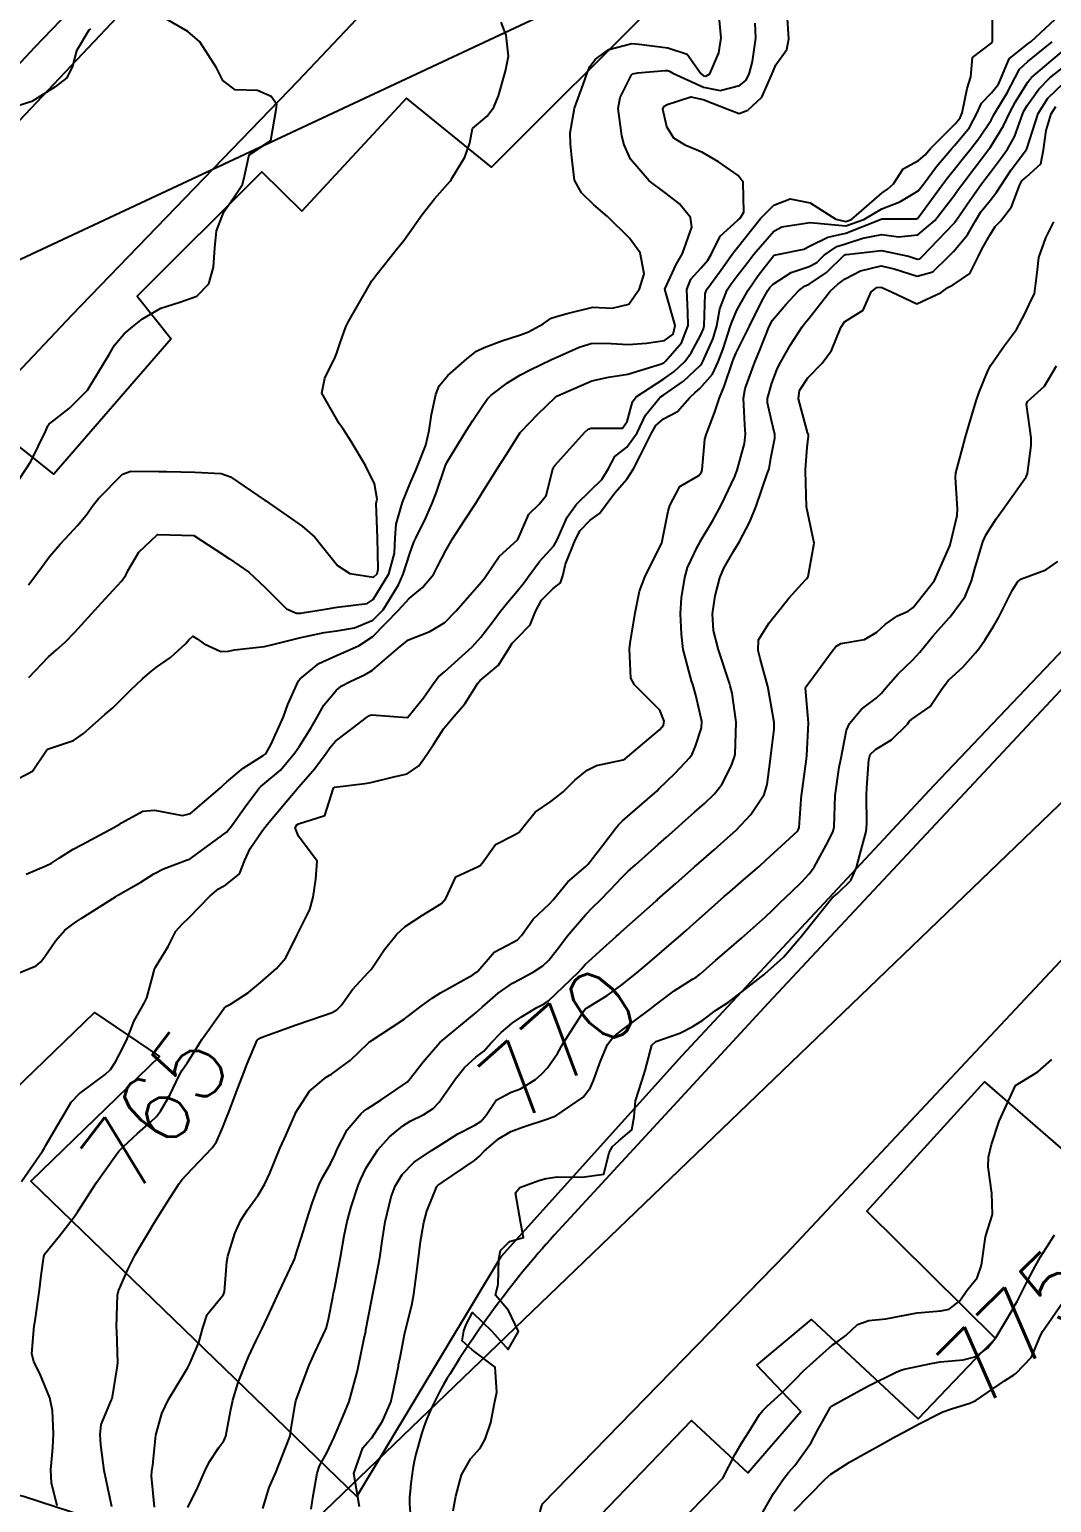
# Model space of a CAD drawing. Header units: metres. Extents: x 307586 to 320046, y 7427249 to 7434250.
# Drawn here: x 318405.3 to 318462.1, y 7429947.3 to 7430029.1 of the extents above; entities that cross this region are included whole.
import ezdxf
from ezdxf.enums import TextEntityAlignment as Align

# ---------------------------------------------------------------- set-up
doc = ezdxf.new("R2010")
doc.units = ezdxf.units.M
doc.header["$MEASUREMENT"] = 0
doc.linetypes.add('CONTINUO', pattern=[0])
for name, color, linetype in [('Cotas', 45, 'Continuous'), ('Curvas de Nivel 1m', 11, 'Continuous'), ('Curvas de Nivel 5m', 15, 'Continuous'), ('Edificações', 30, 'Continuous'), ('TEXTO', 45, 'Continuous'), ('Vias Primárias', 230, 'Continuous')]:
    doc.layers.add(name, color=color, linetype=linetype)
doc.styles.add('Style-STANDARD', font='STANDARD.shx')

msp = doc.modelspace()

# ---------------------------------------------------------------- linework, layer by layer
at = {"layer": 'Curvas de Nivel 1m', "flags": 128}
for points, elevation in [([(318404.166, 7429976.496), (318405.701, 7429977.127), (318405.958, 7429977.342), (318406.181, 7429977.634), (318406.788, 7429978.52), (318407.3, 7429979.109), (318407.813, 7429979.498), (318408.209, 7429979.752), (318410.101, 7429980.951), (318410.223, 7429981.034), (318410.248, 7429981.045), (318410.283, 7429981.069), (318411.518, 7429981.773), (318412.241, 7429982.224), (318412.776, 7429982.514), (318414.149, 7429983.031), (318414.23, 7429983.053), (318414.253, 7429983.065), (318414.34, 7429983.115), (318416.268, 7429984.54), (318416.485, 7429984.784), (318416.632, 7429984.996), (318417.311, 7429985.961), (318418.079, 7429986.982), (318418.185, 7429987.091), (318418.296, 7429987.173), (318419.275, 7429987.999), (318420.078, 7429988.954), (318420.327, 7429989.325), (318420.96, 7429990.32), (318421.315, 7429990.94), (318421.691, 7429991.598), (318422.365, 7429992.424), (318422.646, 7429992.65), (318423.145, 7429992.922), (318423.985, 7429993.306), (318424.379, 7429993.547), (318425.945, 7429994.887), (318426.396, 7429995.228), (318427.565, 7429995.705), (318428.406, 7429996.201), (318429.037, 7429996.851), (318430.437, 7429998.455), (318430.607, 7429998.661), (318430.722, 7429998.827), (318431.417, 7429999.857), (318432.463, 7430000.81), (318433.076, 7430002.212), (318433.656, 7430002.798), (318434.042, 7430003.25), (318434.432, 7430004.791), (318434.459, 7430004.845), (318434.514, 7430004.913), (318436.191, 7430006.765), (318436.365, 7430006.933), (318436.536, 7430006.999), (318438.283, 7430006.996), (318438.542, 7430007.373), (318438.834, 7430008.461), (318439.032, 7430008.733), (318440.573, 7430009.731), (318441.141, 7430010.14), (318441.729, 7430010.699), (318442.097, 7430011.188), (318442.605, 7430012.135), (318442.777, 7430012.521), (318442.815, 7430012.688), (318442.862, 7430014.456), (318442.938, 7430014.687), (318443.663, 7430015.665), (318444.388, 7430016.673), (318444.501, 7430016.835), (318444.667, 7430017.04), (318445.944, 7430018.651), (318446.69, 7430019.385), (318447.594, 7430019.731), (318448.692, 7430019.522), (318450.131, 7430018.606), (318450.682, 7430018.483), (318451.006, 7430018.595), (318452.698, 7430020.069), (318453, 7430020.267), (318453.336, 7430020.564), (318453.873, 7430021.401), (318454.723, 7430021.874), (318455.086, 7430022.186), (318455.393, 7430022.54), (318456.747, 7430023.903), (318457.033, 7430024.234), (318457.141, 7430024.516), (318457.416, 7430025.871), (318457.625, 7430026.512), (318457.723, 7430027.581), (318458.802, 7430028.399), (318458.83, 7430028.473), (318458.831, 7430028.5), (318458.823, 7430030.5)], 763), ([(318404.499, 7430003.752), (318405.402, 7430005.137), (318406.221, 7430006.816), (318406.355, 7430007.123), (318406.429, 7430007.227), (318406.536, 7430007.313), (318407.55, 7430008.108), (318408.563, 7430009.1), (318409.75, 7430011.082), (318410.062, 7430011.607), (318410.6, 7430012.229), (318411.052, 7430012.628), (318411.604, 7430013.065), (318412.619, 7430013.669), (318413.675, 7430013.987), (318414.626, 7430014.328), (318415.29, 7430015.02), (318415.56, 7430015.934), (318415.636, 7430017.015), (318415.723, 7430017.958), (318416.122, 7430019.008), (318416.691, 7430019.817), (318417.157, 7430020.536), (318417.282, 7430020.994), (318417.538, 7430022.175), (318418.733, 7430022.98), (318419.035, 7430024.692), (318419.069, 7430024.977), (318418.757, 7430025.421), (318417.992, 7430025.756), (318416.761, 7430025.791), (318416.064, 7430026.309), (318415.716, 7430027.016), (318414.794, 7430028.459), (318414.135, 7430029.037), (318412.81, 7430029.8)], 758), ([(318404.893, 7429965.137), (318406.05, 7429966.822), (318406.166, 7429967.004), (318406.23, 7429967.118), (318406.898, 7429968.284), (318407.386, 7429969.107), (318407.642, 7429969.55), (318408.092, 7429970.012), (318409.538, 7429971.078), (318409.831, 7429971.351), (318410.114, 7429971.788), (318410.557, 7429972.635), (318410.758, 7429973.064), (318411.148, 7429974.055), (318411.708, 7429975.054), (318411.859, 7429975.35), (318412.168, 7429976.508), (318412.282, 7429976.939), (318412.336, 7429977.048), (318413.037, 7429978.194), (318413.455, 7429979.037), (318413.806, 7429979.435), (318414.211, 7429979.811), (318415.375, 7429981.013), (318415.84, 7429981.394), (318416.232, 7429981.618), (318417.005, 7429982.229), (318417.297, 7429982.99), (318417.599, 7429983.647), (318418.269, 7429984.634), (318418.528, 7429984.976), (318419.676, 7429986.348), (318420.194, 7429986.951), (318420.243, 7429987.001), (318420.295, 7429987.058), (318421.175, 7429988.076), (318421.812, 7429988.935), (318422.018, 7429989.241), (318422.33, 7429989.602), (318423.089, 7429990.168), (318424.051, 7429990.913), (318424.219, 7429991.037), (318424.345, 7429991.075), (318426.313, 7429990.911), (318426.344, 7429990.928), (318427.224, 7429992.007), (318427.819, 7429992.866), (318428.06, 7429993.179), (318428.379, 7429993.449), (318429.931, 7429994.837), (318430.398, 7429995.373), (318431.034, 7429996.196), (318431.506, 7429996.819), (318431.91, 7429997.325), (318432.43, 7429997.934), (318432.821, 7429998.423), (318433.083, 7429998.804), (318433.669, 7429999.58), (318434.46, 7430000.456), (318434.652, 7430000.787), (318435.208, 7430002.053), (318435.717, 7430002.772), (318436.501, 7430003.529), (318437.127, 7430004.133), (318437.491, 7430004.75), (318437.851, 7430005.416), (318438.525, 7430005.934), (318439.099, 7430006.732), (318439.555, 7430007.718), (318440.363, 7430008.713), (318440.564, 7430008.852), (318441.67, 7430009.601), (318442.581, 7430010.471), (318442.677, 7430010.594), (318442.729, 7430010.689), (318443.311, 7430011.974), (318443.507, 7430012.681), (318443.675, 7430013.627), (318444.083, 7430014.676), (318444.305, 7430015.007), (318444.645, 7430015.449), (318445.176, 7430016.141), (318445.573, 7430016.656), (318446.676, 7430017.933), (318447.129, 7430018.185), (318448.681, 7430018.418), (318448.902, 7430018.396), (318450.679, 7430018.241), (318451.69, 7430018.585), (318452.689, 7430019.189), (318453.685, 7430019.568), (318454.699, 7430020.184), (318455.004, 7430020.545), (318455.725, 7430021.527), (318456.556, 7430022.523), (318456.735, 7430022.719), (318457.552, 7430023.705), (318457.973, 7430024.508), (318458.213, 7430025.054), (318458.77, 7430025.626), (318459.168, 7430026.105), (318459.328, 7430026.495), (318459.765, 7430027.518), (318460.802, 7430028.351), (318460.98, 7430028.477), (318462.821, 7430030.209)], 764), ([(318405.154, 7429982.222), (318406.246, 7429982.682), (318406.545, 7429982.821), (318407.004, 7429983.112), (318407.763, 7429983.6), (318408.261, 7429983.866), (318409.982, 7429984.786), (318410.272, 7429984.955), (318410.344, 7429984.997), (318410.439, 7429985.068), (318411.625, 7429985.711), (318412.28, 7429985.766), (318413.831, 7429985.481), (318414.279, 7429985.59), (318415.937, 7429987.005), (318416.114, 7429987.184), (318416.298, 7429987.352), (318417.197, 7429988.103), (318418.32, 7429988.8), (318418.425, 7429988.874), (318418.506, 7429988.977), (318418.748, 7429989.395), (318419.446, 7429990.963), (318419.678, 7429991.636), (318420.283, 7429992.951), (318420.374, 7429993.063), (318421.407, 7429993.915), (318422.387, 7429994.363), (318422.785, 7429994.53), (318423.644, 7429994.917), (318424.398, 7429995.41), (318425.833, 7429996.889), (318426.423, 7429997.534), (318427.17, 7429998.134), (318427.781, 7429998.867), (318428.004, 7429999.308), (318428.456, 7430000.202), (318428.836, 7430000.854), (318429.476, 7430001.847), (318430.122, 7430002.836), (318430.499, 7430003.432), (318431.036, 7430004.296), (318431.373, 7430004.821), (318431.819, 7430005.518), (318432.531, 7430006.656), (318432.592, 7430006.749), (318432.645, 7430006.809), (318433.579, 7430007.768), (318434.562, 7430008.714), (318434.6, 7430008.752), (318434.668, 7430008.788), (318436.572, 7430009.622), (318437.495, 7430009.829), (318438.575, 7430009.986), (318440.436, 7430010.566), (318440.582, 7430010.646), (318440.619, 7430010.673), (318440.66, 7430010.709), (318441.556, 7430011.743), (318441.917, 7430012.697), (318441.903, 7430013.414), (318441.854, 7430014.698), (318442.073, 7430015.264), (318442.651, 7430015.899), (318443.023, 7430016.321), (318443.218, 7430016.684), (318443.698, 7430017.655), (318444.682, 7430018.545), (318444.809, 7430018.668), (318445.008, 7430018.987), (318444.986, 7430020.666), (318444.708, 7430021.038), (318443.609, 7430021.792), (318442.727, 7430022.303), (318441.793, 7430022.704), (318441.122, 7430023.099), (318440.743, 7430023.738), (318440.522, 7430024.722), (318440.594, 7430024.882), (318440.757, 7430024.985), (318442.067, 7430025.397), (318442.762, 7430025.263), (318444.228, 7430024.675), (318444.751, 7430024.474), (318445.243, 7430024.663), (318446.021, 7430025.394), (318446.563, 7430026.643), (318446.788, 7430027.189), (318447.405, 7430028.026), (318447.523, 7430028.633), (318447.421, 7430030.03)], 762), ([(318408.728, 7430029.177), (318408.635, 7430029.102), (318407.935, 7430027.959), (318407.712, 7430027.111), (318407.414, 7430026.466), (318406.761, 7430025.954), (318405.455, 7430025.139), (318404.751, 7430024.927), (318402.753, 7430025.17), (318401.709, 7430026.132), (318400.772, 7430027.066), (318400.679, 7430027.201), (318400.657, 7430027.319), (318400.778, 7430027.519), (318401.429, 7430028.555), (318401.671, 7430029.187)], 758), ([(318404.295, 7429987.313), (318405.501, 7429987.936), (318406.294, 7429989.12), (318406.323, 7429989.15), (318407.785, 7429989.649), (318408.332, 7429990.034), (318409.508, 7429991.083), (318409.967, 7429991.457), (318410.354, 7429991.837), (318410.966, 7429992.462), (318411.609, 7429993.058), (318412.01, 7429993.42), (318412.38, 7429993.715), (318413.174, 7429994.253), (318414.025, 7429995.034), (318414.186, 7429995.241), (318414.397, 7429995.433), (318414.653, 7429995.283), (318415.034, 7429995.02), (318415.966, 7429994.583), (318416.389, 7429994.603), (318416.714, 7429994.673), (318418.392, 7429994.864), (318418.841, 7429994.973), (318420.397, 7429995.372), (318421.7, 7429995.637), (318422.401, 7429995.742), (318423.384, 7429995.901), (318424.407, 7429996.325), (318424.988, 7429996.901), (318425.83, 7429998.285), (318426.089, 7429998.885), (318426.454, 7430000.035), (318426.683, 7430000.656), (318426.799, 7430000.877), (318427.346, 7430002.006), (318427.716, 7430002.868), (318427.934, 7430003.431), (318428.425, 7430004.861), (318428.446, 7430004.928), (318428.515, 7430005.093), (318429.591, 7430006.844), (318429.962, 7430007.418), (318430.555, 7430008.309), (318430.772, 7430008.615), (318430.977, 7430008.826), (318431.879, 7430009.508), (318432.574, 7430009.935), (318433.145, 7430010.237), (318434.302, 7430010.793), (318434.496, 7430010.879), (318434.585, 7430010.92), (318435.863, 7430011.502), (318436.597, 7430011.72), (318437.651, 7430011.695), (318438.596, 7430011.642), (318439.605, 7430011.718), (318440.6, 7430011.871), (318441.086, 7430012.225), (318441.195, 7430012.704), (318440.633, 7430014.71), (318441.265, 7430016.093), (318441.613, 7430016.706), (318442.129, 7430018.153), (318442.05, 7430018.7), (318441.437, 7430019.455), (318440.696, 7430020.035), (318439.755, 7430020.729), (318438.721, 7430021.934), (318438.362, 7430022.744), (318438.241, 7430023.242), (318438.027, 7430024.747), (318438.147, 7430025.358), (318438.772, 7430026.629), (318438.828, 7430026.684), (318439.12, 7430026.737), (318440.642, 7430026.864), (318440.784, 7430026.861), (318440.891, 7430026.825), (318441.08, 7430026.716), (318442.772, 7430025.946), (318443.696, 7430025.754), (318444.773, 7430026.026), (318445.134, 7430026.308), (318445.312, 7430026.662), (318445.497, 7430027.367), (318445.687, 7430028.657), (318445.649, 7430029.496)], 761), ([(318405.276, 7429998.291), (318405.897, 7429999.128), (318406.45, 7429999.869), (318407.029, 7430000.542), (318407.557, 7430001.109), (318407.993, 7430001.581), (318408.479, 7430002.158), (318408.874, 7430002.707), (318409.163, 7430003.09), (318410.507, 7430004.436), (318410.96, 7430004.614), (318412.508, 7430004.594), (318412.97, 7430004.583), (318414.508, 7430004.558), (318415.978, 7430004.479), (318416.506, 7430004.299), (318418.428, 7430002.981), (318418.492, 7430002.936), (318418.639, 7430002.829), (318420.472, 7430001.55), (318421.192, 7430000.943), (318422.447, 7429999.372), (318423.124, 7429998.923), (318424.44, 7429998.709), (318424.64, 7429998.907), (318424.704, 7429999.165), (318424.668, 7430000.907), (318424.596, 7430002.804), (318424.608, 7430002.908), (318424.643, 7430003.057), (318424.503, 7430003.897), (318424.003, 7430004.915), (318423.199, 7430006.251), (318422.781, 7430006.928), (318422.538, 7430007.249), (318421.566, 7430008.94), (318421.73, 7430009.779), (318422.317, 7430010.933), (318422.389, 7430011.129), (318422.595, 7430011.738), (318422.904, 7430012.631), (318423.045, 7430012.926), (318423.623, 7430013.92), (318424.195, 7430014.914), (318424.359, 7430015.189), (318424.64, 7430015.574), (318425.707, 7430016.894), (318426.124, 7430017.425), (318426.673, 7430018.187), (318426.955, 7430018.601), (318427.145, 7430018.875), (318427.823, 7430019.737), (318428.702, 7430020.726), (318428.761, 7430020.801), (318428.798, 7430020.859), (318429.521, 7430022.052), (318429.787, 7430022.849), (318429.938, 7430023.651), (318430.748, 7430024.323), (318431.131, 7430024.834), (318431.384, 7430025.456), (318431.769, 7430026.825), (318431.937, 7430027.672), (318431.804, 7430028.825), (318431.537, 7430029.556)], 759), ([(318409.913, 7429947.069), (318409.82, 7429947.509), (318409.483, 7429949.075), (318409.291, 7429950.513), (318409.257, 7429951.079), (318409.315, 7429951.634), (318409.892, 7429953.001), (318409.915, 7429953.048), (318409.918, 7429953.07), (318410.196, 7429954.782), (318410.24, 7429955.067), (318410.177, 7429956.821), (318410.169, 7429957.068), (318410.213, 7429958.813), (318410.272, 7429959.067), (318410.797, 7429960.239), (318411.21, 7429961.058), (318411.49, 7429961.555), (318412.003, 7429962.403), (318412.247, 7429962.81), (318412.393, 7429963.046), (318413.017, 7429964.046), (318413.641, 7429965.034), (318413.815, 7429965.252), (318414.037, 7429965.485), (318415.481, 7429967.009), (318415.717, 7429967.346), (318416.07, 7429968.148), (318416.311, 7429968.766), (318416.399, 7429968.997), (318416.864, 7429970.223), (318417.16, 7429970.989), (318417.428, 7429971.672), (318417.981, 7429972.982), (318418.053, 7429973.062), (318418.134, 7429973.106), (318418.353, 7429973.194), (318420.142, 7429973.838), (318420.97, 7429974.117), (318422.149, 7429974.525), (318422.408, 7429974.669), (318422.652, 7429974.925), (318423.278, 7429975.802), (318424.171, 7429976.763), (318424.304, 7429976.908), (318425.057, 7429978.03), (318425.73, 7429978.887), (318426.207, 7429979.306), (318427.158, 7429979.926), (318428.22, 7429980.592), (318428.453, 7429980.857), (318429.025, 7429982.064), (318430.25, 7429982.631), (318430.377, 7429982.702), (318430.477, 7429982.828), (318431.221, 7429983.863), (318432.269, 7429984.394), (318432.53, 7429984.548), (318432.744, 7429984.805), (318433.419, 7429985.661), (318434.287, 7429986.244), (318434.977, 7429986.78), (318435.631, 7429987.443), (318436.311, 7429987.998), (318436.826, 7429988.244), (318438.32, 7429988.568), (318438.431, 7429988.629), (318438.553, 7429988.737), (318440.338, 7429990.24), (318440.558, 7429990.491), (318440.596, 7429990.707), (318440.352, 7429991.333), (318438.94, 7429992.731), (318438.742, 7429993.1), (318438.671, 7429994.736), (318438.701, 7429995.04), (318438.977, 7429996.732), (318439.219, 7429997.94), (318439.51, 7429998.724), (318440.462, 7430000.632), (318440.478, 7430000.694), (318440.479, 7430000.71), (318440.818, 7430002.377), (318440.906, 7430002.706), (318441.455, 7430003.749), (318442.51, 7430004.361), (318442.66, 7430004.54), (318442.701, 7430004.688), (318442.844, 7430006.382), (318442.934, 7430006.686), (318443.388, 7430007.848), (318443.659, 7430008.679), (318443.932, 7430009.314), (318444.388, 7430010.672), (318444.435, 7430010.822), (318444.591, 7430011.187), (318445.09, 7430012.179), (318445.325, 7430012.659), (318446.02, 7430014.043), (318446.352, 7430014.644), (318446.466, 7430014.812), (318446.638, 7430015.003), (318447.639, 7430015.639), (318448.653, 7430015.982), (318449.067, 7430016.204), (318449.476, 7430016.612), (318450.176, 7430017.097), (318450.669, 7430017.239), (318451.63, 7430017.543), (318452.675, 7430017.751), (318453.61, 7430017.624), (318454.675, 7430017.745), (318455.624, 7430018.536), (318456.697, 7430019.92), (318456.944, 7430020.275), (318457.122, 7430020.516), (318457.81, 7430021.416), (318458.634, 7430022.501), (318458.676, 7430022.558), (318458.734, 7430022.64), (318459.445, 7430023.794), (318459.775, 7430024.49), (318460.115, 7430025.135), (318460.779, 7430026.202), (318460.896, 7430026.363), (318461.005, 7430026.477), (318462.798, 7430027.999)], 766), ([(318412.269, 7429947.043), (318412.108, 7429948.777), (318412.122, 7429949.046), (318412.181, 7429949.379), (318412.353, 7429951.043), (318412.679, 7429952.239), (318413.055, 7429953.033), (318413.907, 7429954.423), (318414.13, 7429954.799), (318414.238, 7429955.017), (318414.747, 7429956.189), (318414.967, 7429957.01), (318415.196, 7429957.755), (318415.958, 7429958.673), (318416.109, 7429958.85), (318416.158, 7429958.998), (318416.296, 7429960.68), (318416.353, 7429960.996), (318416.746, 7429962.249), (318417.072, 7429962.989), (318417.443, 7429963.562), (318418.027, 7429964.381), (318418.378, 7429964.975), (318418.677, 7429965.608), (318419.245, 7429966.962), (318419.49, 7429967.53), (318420.082, 7429968.871), (318420.109, 7429968.924), (318420.117, 7429968.95), (318420.879, 7429970.158), (318421.809, 7429970.933), (318421.998, 7429971.037), (318422.105, 7429971.1), (318423.156, 7429971.881), (318424.131, 7429972.809), (318424.184, 7429972.858), (318424.265, 7429972.908), (318426.146, 7429974.151), (318426.556, 7429974.469), (318427.091, 7429974.871), (318427.705, 7429975.317), (318428.161, 7429975.626), (318429.959, 7429976.622), (318430.172, 7429976.77), (318430.208, 7429976.794), (318430.239, 7429976.829), (318431.137, 7429977.873), (318432.197, 7429978.428), (318432.444, 7429978.563), (318432.66, 7429978.805), (318433.305, 7429979.706), (318434.221, 7429980.559), (318434.43, 7429980.787), (318435.23, 7429981.783), (318436.251, 7429982.664), (318436.305, 7429982.706), (318436.346, 7429982.759), (318437.186, 7429983.828), (318437.888, 7429984.744), (318438.056, 7429984.961), (318438.277, 7429985.177), (318440.044, 7429986.714), (318440.174, 7429986.832), (318440.296, 7429986.947), (318441.192, 7429987.819), (318442.016, 7429988.693), (318442.139, 7429988.877), (318442.329, 7429989.331), (318442.673, 7429990.353), (318442.689, 7429990.687), (318442.364, 7429992.094), (318442.192, 7429992.692), (318442.106, 7429992.963), (318441.638, 7429994.698), (318441.544, 7429995.556), (318441.501, 7429996.699), (318441.549, 7429997.576), (318441.73, 7429998.697), (318441.885, 7429999.259), (318442.461, 7430000.461), (318442.545, 7430000.606), (318442.591, 7430000.689), (318443.298, 7430001.864), (318443.737, 7430002.678), (318443.987, 7430003.186), (318444.509, 7430004.301), (318444.648, 7430004.668), (318445.051, 7430006.146), (318445.107, 7430006.662), (318445.066, 7430007.18), (318445.005, 7430008.663), (318445.099, 7430009.193), (318445.631, 7430010.654), (318445.909, 7430011.335), (318446.417, 7430012.643), (318446.617, 7430013.003), (318447.373, 7430013.885), (318448.047, 7430014.626), (318448.385, 7430014.875), (318448.639, 7430015), (318449.612, 7430015.642), (318450.592, 7430016.601), (318450.634, 7430016.629), (318450.663, 7430016.637), (318450.715, 7430016.651), (318452.666, 7430016.86), (318454.168, 7430016.555), (318454.66, 7430016.386), (318454.798, 7430016.411), (318454.944, 7430016.546), (318456.681, 7430018.361), (318456.753, 7430018.449), (318456.802, 7430018.519), (318457.565, 7430019.64), (318458.175, 7430020.505), (318458.4, 7430020.81), (318458.714, 7430021.22), (318459.268, 7430021.952), (318459.672, 7430022.491), (318460.05, 7430023.176), (318460.508, 7430024.482), (318460.588, 7430024.649), (318460.76, 7430024.927), (318461.412, 7430025.832), (318462.016, 7430026.462), (318462.789, 7430027.063)], 767), ([(318414.132, 7429947.017), (318414.68, 7429948.162), (318415.063, 7429949.008), (318415.315, 7429949.539), (318415.856, 7429950.358), (318416.124, 7429950.734), (318416.239, 7429950.996), (318416.497, 7429952.381), (318416.619, 7429952.993), (318416.931, 7429953.961), (318417.325, 7429954.986), (318417.498, 7429955.403), (318417.926, 7429956.296), (318418.249, 7429956.975), (318418.794, 7429958.123), (318419.191, 7429958.962), (318419.98, 7429960.651), (318420.066, 7429960.865), (318420.096, 7429960.949), (318420.554, 7429962.395), (318420.713, 7429962.943), (318421.031, 7429963.932), (318421.413, 7429964.936), (318421.608, 7429965.363), (318422.045, 7429966.126), (318422.319, 7429966.659), (318422.429, 7429966.926), (318422.978, 7429968.012), (318423.756, 7429968.913), (318423.929, 7429969.067), (318424.086, 7429969.175), (318424.87, 7429969.678), (318426.099, 7429970.504), (318426.315, 7429970.664), (318426.507, 7429970.876), (318427.206, 7429971.779), (318428.133, 7429972.86), (318430.15, 7429974.532), (318430.308, 7429974.672), (318430.473, 7429974.827), (318431.369, 7429975.61), (318432.166, 7429976.156), (318432.589, 7429976.385), (318433.364, 7429976.798), (318433.853, 7429977.118), (318434.183, 7429977.443), (318434.772, 7429978.203), (318435.21, 7429978.775), (318436.215, 7429979.962), (318436.613, 7429980.362), (318437.017, 7429980.752), (318437.617, 7429981.361), (318438.242, 7429982.033), (318438.598, 7429982.384), (318438.99, 7429982.729), (318440.264, 7429983.862), (318440.714, 7429984.26), (318441.203, 7429984.701), (318441.768, 7429985.205), (318442.283, 7429985.661), (318442.825, 7429986.147), (318443.381, 7429986.679), (318443.787, 7429987.196), (318444.318, 7429988.218), (318444.484, 7429988.668), (318444.527, 7429988.869), (318444.591, 7429990.666), (318444.367, 7429992.269), (318444.264, 7429992.671), (318444.214, 7429992.833), (318443.6, 7429994.678), (318443.329, 7429995.755), (318443.281, 7429996.681), (318443.431, 7429997.682), (318443.682, 7429998.678), (318443.909, 7429999.215), (318444.458, 7430000.178), (318444.749, 7430000.666), (318445.351, 7430001.786), (318445.693, 7430002.652), (318446.318, 7430004.45), (318446.39, 7430004.642), (318446.415, 7430004.741), (318446.523, 7430005.321), (318446.737, 7430006.441), (318446.73, 7430006.638), (318446.551, 7430007.427), (318446.324, 7430008.407), (318446.33, 7430008.643), (318446.572, 7430009.502), (318446.891, 7430010.326), (318447.045, 7430010.635), (318447.61, 7430011.617), (318448.256, 7430012.624), (318448.412, 7430012.825), (318448.618, 7430013.083), (318449.811, 7430014.602), (318450.236, 7430014.999), (318450.643, 7430015.29), (318451.503, 7430015.734), (318452.654, 7430016.007), (318453.369, 7430015.846), (318454.646, 7430015.442), (318455.509, 7430015.678), (318456.389, 7430016.524), (318456.666, 7430016.819), (318457.443, 7430017.744), (318457.889, 7430018.508), (318458.186, 7430019.007), (318458.694, 7430019.646), (318459.08, 7430020.116), (318459.31, 7430020.494), (318459.864, 7430021.34), (318460.719, 7430022.48), (318460.733, 7430022.519), (318461.374, 7430024.471), (318461.898, 7430025.331), (318462.779, 7430026.168)], 768), ([(318418.288, 7429946.973), (318418.655, 7429948.143), (318419.008, 7429948.963), (318419.763, 7429950.852), (318419.794, 7429950.951), (318419.807, 7429951.008), (318419.87, 7429951.433), (318420.084, 7429952.754), (318420.132, 7429952.948), (318420.608, 7429954.241), (318420.876, 7429954.94), (318421.194, 7429955.664), (318421.788, 7429956.931), (318421.831, 7429957.034), (318421.941, 7429957.491), (318422.181, 7429958.705), (318422.226, 7429958.926), (318422.29, 7429959.25), (318422.608, 7429960.924), (318422.813, 7429962.109), (318422.975, 7429962.92), (318423.205, 7429963.734), (318423.587, 7429964.914), (318423.716, 7429965.233), (318424.043, 7429965.89), (318424.677, 7429966.901), (318425.328, 7429967.627), (318426.073, 7429968.233), (318426.472, 7429968.481), (318427.241, 7429968.868), (318427.758, 7429969.192), (318428.09, 7429969.547), (318429.003, 7429970.846), (318429.489, 7429971.462), (318430.121, 7429972.037), (318430.565, 7429972.387), (318430.958, 7429972.822), (318431.531, 7429973.424), (318432.144, 7429973.932), (318432.673, 7429974.279), (318433.516, 7429974.796), (318433.93, 7429975.017), (318434.157, 7429975.167), (318435.83, 7429976.765), (318435.991, 7429976.948), (318436.179, 7429977.168), (318437.009, 7429977.933), (318437.919, 7429978.743), (318438.066, 7429978.879), (318438.206, 7429979.003), (318440.12, 7429980.712), (318440.176, 7429980.758), (318440.224, 7429980.804), (318441.242, 7429981.696), (318442.251, 7429982.595), (318442.302, 7429982.64), (318442.359, 7429982.689), (318443.371, 7429983.57), (318444.27, 7429984.384), (318444.581, 7429984.665), (318445.408, 7429985.532), (318446.142, 7429986.642), (318446.308, 7429987.195), (318446.481, 7429988.478), (318446.503, 7429988.638), (318446.699, 7429990.276), (318446.697, 7429990.636), (318446.371, 7429992.545), (318446.349, 7429992.64), (318445.929, 7429994.187), (318445.809, 7429994.649), (318445.825, 7429995.225), (318446.416, 7429996.183), (318446.628, 7429996.429), (318446.796, 7429996.636), (318447.518, 7429997.543), (318448.442, 7429998.565), (318448.49, 7429998.619), (318448.584, 7429998.758), (318448.917, 7430000.613), (318448.493, 7430002.62), (318448.438, 7430004.621), (318448.441, 7430004.693), (318448.532, 7430005.92), (318448.604, 7430006.558), (318448.603, 7430006.619), (318448.586, 7430006.662), (318448.544, 7430006.755), (318448.044, 7430008.625), (318448.109, 7430009.083), (318448.575, 7430009.796), (318449.36, 7430010.608), (318449.889, 7430011.305), (318450.399, 7430012.593), (318450.616, 7430012.895), (318451.645, 7430013.558), (318452.082, 7430014.576), (318452.399, 7430014.811), (318452.637, 7430014.827), (318453.211, 7430014.564), (318454.626, 7430013.904), (318455.976, 7430014.53), (318456.354, 7430014.807), (318456.64, 7430014.963), (318457.567, 7430015.593), (318458.04, 7430016.506), (318458.23, 7430016.942), (318458.675, 7430017.72), (318458.986, 7430018.191), (318459.276, 7430018.494), (318459.881, 7430019.298), (318460.337, 7430020.484), (318460.459, 7430020.73), (318460.71, 7430020.96), (318461.514, 7430021.675), (318461.672, 7430022.466), (318461.803, 7430023.524), (318462.097, 7430024.46), (318462.345, 7430024.87)], 769), ([(318423.66, 7429947.057), (318423.35, 7429948.907), (318423.857, 7429950.332), (318424.117, 7429950.641), (318424.347, 7429950.895), (318424.949, 7429951.817), (318425.399, 7429952.885), (318425.496, 7429953.285), (318425.827, 7429954.881), (318425.839, 7429954.956), (318425.918, 7429955.356), (318426.169, 7429956.64), (318426.225, 7429956.877), (318426.567, 7429958.261), (318426.683, 7429958.873), (318426.832, 7429960.014), (318426.939, 7429960.87), (318427.061, 7429961.805), (318427.23, 7429962.868), (318427.404, 7429963.481), (318427.967, 7429964.861), (318427.997, 7429964.897), (318428.034, 7429964.927), (318428.281, 7429965.102), (318430.048, 7429966.313), (318430.327, 7429966.55), (318430.594, 7429966.825), (318431.378, 7429967.502), (318432.07, 7429967.922), (318432.716, 7429968.161), (318434.08, 7429968.6), (318434.222, 7429968.647), (318434.577, 7429968.783), (318436.094, 7429969.826), (318436.491, 7429970.364), (318436.66, 7429970.754), (318437.048, 7429971.822), (318437.44, 7429972.747), (318437.737, 7429973.144), (318438.14, 7429973.469), (318439.806, 7429974.715), (318440.156, 7429974.99), (318441.137, 7429975.726), (318442.17, 7429976.382), (318442.361, 7429976.498), (318442.62, 7429976.686), (318443.45, 7429977.411), (318444.194, 7429978.062), (318444.88, 7429978.66), (318446.215, 7429979.842), (318446.624, 7429980.231), (318447.031, 7429980.632), (318447.643, 7429981.214), (318448.241, 7429981.794), (318448.637, 7429982.225), (318448.915, 7429982.61), (318449.704, 7429984.035), (318449.98, 7429984.594), (318450.028, 7429984.843), (318450.089, 7429986.593), (318450.319, 7429988.159), (318450.394, 7429988.518), (318450.401, 7429988.589), (318450.715, 7429990.21), (318450.877, 7429990.585), (318451.56, 7429991.373), (318452.364, 7429991.994), (318452.669, 7429992.267), (318452.904, 7429992.565), (318453.591, 7429993.347), (318454.388, 7429994.102), (318454.799, 7429994.544), (318455.512, 7429995.428), (318456.422, 7429996.458), (318456.453, 7429996.489), (318456.478, 7429996.519), (318457.303, 7429997.642), (318457.671, 7429998.508), (318457.836, 7429999.119), (318458.244, 7430000.502), (318458.297, 7430000.67), (318458.472, 7430001.084), (318459.028, 7430001.948), (318459.418, 7430002.486), (318460.508, 7430004.022), (318460.698, 7430004.281), (318460.78, 7430004.467), (318460.978, 7430006.024), (318460.976, 7430006.466), (318460.71, 7430008.32), (318460.783, 7430008.468), (318461.711, 7430009.319), (318462.381, 7430010.452)], 771), ([(318428.875, 7429946.844), (318429.008, 7429947.659), (318429.336, 7429948.838), (318429.852, 7429949.754), (318430.361, 7429950.322), (318430.644, 7429950.822), (318430.952, 7429951.744), (318431.165, 7429952.817), (318431.291, 7429953.424), (318431.202, 7429954.817), (318429.923, 7429955.788), (318429.373, 7429956.284), (318429.469, 7429956.837), (318429.589, 7429957.185), (318429.948, 7429957.851), (318431.022, 7429956.819), (318431.923, 7429955.809), (318432.49, 7429956.802), (318431.95, 7429957.976), (318431.221, 7429958.817), (318431.361, 7429959.424), (318431.403, 7429960.816), (318431.496, 7429961.309), (318431.998, 7429961.802), (318432.781, 7429962.019), (318432.628, 7429962.804), (318432.333, 7429964.504), (318432.572, 7429964.805), (318433.633, 7429965.198), (318434.038, 7429965.302), (318434.653, 7429965.395), (318436.039, 7429965.38), (318437.241, 7429965.548), (318437.53, 7429966.745), (318437.719, 7429967.082), (318438.063, 7429967.394), (318438.797, 7429968.004), (318438.927, 7429968.727), (318438.992, 7429969.626), (318439.35, 7429970.721), (318439.531, 7429971.299), (318439.912, 7429972.713), (318440.135, 7429972.91), (318441.461, 7429973.376), (318442.143, 7429973.722), (318442.734, 7429974.097), (318443.503, 7429974.677), (318443.9, 7429974.928), (318444.157, 7429975.093), (318446.146, 7429976.641), (318446.183, 7429976.671), (318447.222, 7429977.601), (318448.091, 7429978.621), (318448.143, 7429978.681), (318448.204, 7429978.749), (318449.682, 7429980.598), (318449.929, 7429980.892), (318450.232, 7429981.165), (318450.967, 7429981.858), (318451.266, 7429982.58), (318451.479, 7429983.36), (318451.803, 7429984.575), (318451.841, 7429985.013), (318451.834, 7429986.575), (318451.857, 7429987.025), (318451.952, 7429988.574), (318452.035, 7429988.864), (318452.329, 7429989.145), (318453.221, 7429989.674), (318454.102, 7429990.552), (318454.208, 7429990.688), (318454.347, 7429990.822), (318455.366, 7429991.527), (318456.025, 7429992.525), (318456.378, 7429993.001), (318457.19, 7429993.706), (318457.888, 7429994.505), (318458.109, 7429994.791), (318458.404, 7429995.209), (318458.902, 7429996.006), (318459.174, 7429996.489), (318459.926, 7429997.966), (318460.246, 7429998.473), (318460.444, 7429998.625), (318461.792, 7429999.114), (318462.454, 7429999.578)], 772), ([(318441.945, 7429946.688), (318442.868, 7429947.633), (318443.843, 7429948.66), (318444.531, 7429949.979), (318444.925, 7429950.649), (318445.287, 7429951.231), (318445.886, 7429952.191), (318446.088, 7429952.44), (318446.293, 7429952.636), (318447.132, 7429953.396), (318447.908, 7429954.169), (318448.326, 7429954.614), (318449.935, 7429956.055), (318450.257, 7429956.268), (318450.681, 7429956.583), (318451.33, 7429957.195), (318451.951, 7429957.414), (318452.909, 7429957.512), (318453.955, 7429957.716), (318454.647, 7429957.842), (318455.957, 7429957.946), (318456.425, 7429958.048), (318457.012, 7429958.51), (318457.402, 7429959.073), (318457.976, 7429959.791), (318458.214, 7429960.497), (318458.443, 7429962.057), (318458.575, 7429962.492), (318458.832, 7429963.299), (318458.796, 7429964.489), (318458.586, 7429965.96), (318458.606, 7429966.492), (318458.776, 7429967.195), (318459.208, 7429968.483), (318460.103, 7429970.47), (318461.343, 7429971.23), (318462.125, 7429971.921)], 773), ([(318445.995, 7429946.638), (318446.666, 7429947.796), (318447.243, 7429948.626), (318447.502, 7429948.968), (318447.85, 7429949.358), (318448.743, 7429950.607), (318449.132, 7429951.343), (318449.829, 7429952.591), (318449.894, 7429952.661), (318451.134, 7429953.344), (318451.905, 7429953.759), (318453.48, 7429954.546), (318453.784, 7429954.673), (318453.915, 7429954.708), (318455.42, 7429955.025), (318455.922, 7429955.11), (318457.203, 7429955.228), (318457.927, 7429955.41), (318458.554, 7429955.87), (318459.025, 7429956.484), (318459.959, 7429958.047), (318460.117, 7429958.313), (318460.202, 7429958.468), (318460.787, 7429959.65), (318461.211, 7429960.458), (318461.498, 7429960.947), (318462.002, 7429961.734), (318462.282, 7429962.173)], 774)]:
    msp.add_lwpolyline(points, dxfattribs=dict(at, elevation=elevation))
at = {"layer": 'Curvas de Nivel 5m', "flags": 128}
for points, elevation in [([(318405.296, 7429993.136), (318406.385, 7429994.283), (318406.827, 7429994.677), (318407.314, 7429995.111), (318407.843, 7429995.661), (318408.405, 7429996.275), (318409.148, 7429997.089), (318409.757, 7429997.746), (318410.434, 7429998.485), (318410.679, 7429998.828), (318410.788, 7429999.067), (318411.402, 7430000.112), (318412.402, 7430001.051), (318412.436, 7430001.077), (318412.463, 7430001.082), (318414.463, 7430001.03), (318415.677, 7430000.234), (318416.45, 7429999.736), (318417.51, 7429998.989), (318418.43, 7429998.132), (318419.607, 7429996.962), (318420.167, 7429996.71), (318420.411, 7429996.719), (318420.605, 7429996.754), (318421.779, 7429996.936), (318422.306, 7429997.039), (318422.415, 7429997.055), (318424.088, 7429997.244), (318424.421, 7429997.48), (318425.287, 7429998.897), (318425.614, 7430000.052), (318425.649, 7430000.892), (318425.7, 7430001.666), (318426.056, 7430002.887), (318426.504, 7430003.977), (318426.773, 7430004.614), (318426.881, 7430004.876), (318427.342, 7430006.054), (318427.534, 7430006.87), (318427.656, 7430007.759), (318427.907, 7430008.867), (318428.082, 7430009.351), (318428.574, 7430009.919), (318429.619, 7430010.844), (318430.159, 7430011.267), (318430.593, 7430011.469), (318431.572, 7430011.847), (318432.604, 7430012.187), (318433.057, 7430012.355), (318433.859, 7430012.798), (318434.308, 7430013.101), (318434.617, 7430013.202), (318435.205, 7430013.367), (318436.622, 7430013.718), (318437.71, 7430013.661), (318438.624, 7430013.877), (318439.222, 7430014.731), (318439.478, 7430015.569), (318439.253, 7430016.734), (318438.665, 7430017.545), (318437.436, 7430018.752), (318436.689, 7430019.41), (318435.992, 7430020.067), (318435.607, 7430020.776), (318435.465, 7430022.036), (318435.381, 7430022.78), (318435.362, 7430023.404), (318435.617, 7430024.777), (318436.088, 7430026.092), (318436.327, 7430026.767), (318436.459, 7430027.083), (318436.784, 7430027.5), (318437.511, 7430028.034), (318438.797, 7430028.361), (318439.197, 7430028.338), (318440.797, 7430028.129), (318441.871, 7430027.781), (318442.628, 7430026.692), (318442.781, 7430026.579), (318442.91, 7430026.56), (318443.134, 7430026.686), (318443.636, 7430027.84), (318443.758, 7430028.68), (318443.642, 7430029.855)], 760), ([(318406.865, 7429947.109), (318406.556, 7429948.389), (318406.52, 7429949.113), (318406.622, 7429950.346), (318406.666, 7429951.112), (318406.601, 7429952.394), (318406.459, 7429953.114), (318405.906, 7429954.475), (318405.574, 7429955.123), (318405.464, 7429955.578), (318405.59, 7429957.123), (318405.641, 7429957.419), (318405.881, 7429959.121), (318405.971, 7429959.921), (318406.121, 7429960.979), (318406.18, 7429961.118), (318406.993, 7429962.115), (318407.761, 7429963.103), (318407.868, 7429963.248), (318408.017, 7429963.472), (318409.052, 7429965.085), (318410.047, 7429966.489), (318410.299, 7429966.819), (318410.532, 7429967.065), (318411.326, 7429967.795), (318412.074, 7429968.446), (318412.381, 7429968.744), (318412.616, 7429969.045), (318413.153, 7429969.979), (318413.641, 7429971.035), (318413.81, 7429971.33), (318414.114, 7429971.756), (318414.611, 7429972.538), (318414.905, 7429973.018), (318416.151, 7429974.761), (318416.276, 7429974.874), (318416.504, 7429974.996), (318417.503, 7429975.643), (318418.165, 7429976.187), (318419.056, 7429976.967), (318419.569, 7429977.572), (318420.201, 7429978.845), (318420.236, 7429978.916), (318420.251, 7429978.95), (318420.901, 7429980.258), (318421.098, 7429980.941), (318421.248, 7429981.93), (318421.317, 7429982.939), (318420.267, 7429984.332), (318420.099, 7429984.781), (318420.181, 7429984.951), (318420.274, 7429985.009), (318421.748, 7429985.465), (318422.204, 7429986.931), (318422.228, 7429986.996), (318422.295, 7429987.041), (318423.968, 7429987.244), (318424.299, 7429987.314), (318425.58, 7429987.615), (318426.306, 7429987.781), (318426.957, 7429988.23), (318427.406, 7429988.869), (318427.774, 7429989.42), (318428.337, 7429990.284), (318428.787, 7429990.853), (318429.512, 7429991.686), (318430.233, 7429992.832), (318430.374, 7429992.977), (318431.379, 7429993.824), (318432, 7429994.814), (318432.151, 7429995.057), (318432.398, 7429995.302), (318433.137, 7429996.071), (318433.451, 7429996.8), (318433.783, 7429997.436), (318434.432, 7429998.08), (318434.825, 7429998.397), (318434.961, 7429998.782), (318435.105, 7429999.435), (318435.65, 7430000.772), (318435.932, 7430001.307), (318436.48, 7430001.886), (318436.996, 7430002.244), (318437.359, 7430002.751), (318437.85, 7430003.395), (318438.507, 7430004.166), (318438.887, 7430004.734), (318439.257, 7430005.466), (318439.887, 7430006.72), (318440.118, 7430007.137), (318440.545, 7430007.519), (318441.337, 7430007.92), (318442.022, 7430008.695), (318442.292, 7430008.966), (318442.568, 7430009.195), (318443.268, 7430009.992), (318443.593, 7430010.68), (318443.863, 7430011.408), (318444.282, 7430012.673), (318444.359, 7430012.929), (318444.622, 7430013.553), (318445.252, 7430014.661), (318445.821, 7430015.477), (318446.662, 7430016.574), (318446.704, 7430016.598), (318446.88, 7430016.638), (318448.355, 7430016.934), (318448.668, 7430017.107), (318449.685, 7430017.598), (318450.675, 7430017.827), (318452.55, 7430018.572), (318452.683, 7430018.621), (318454.606, 7430018.629), (318454.684, 7430018.666), (318456.054, 7430020.53), (318456.334, 7430020.901), (318456.716, 7430021.376), (318457.225, 7430022.016), (318457.618, 7430022.511), (318458.104, 7430023.142), (318458.749, 7430024.116), (318458.891, 7430024.359), (318458.967, 7430024.498), (318459.64, 7430025.621), (318460.092, 7430026.487), (318460.337, 7430026.935), (318460.792, 7430027.368), (318462.139, 7430028.46)], 765), ([(318420.977, 7429946.938), (318421.092, 7429947.669), (318421.307, 7429948.935), (318421.436, 7429949.346), (318421.854, 7429950.059), (318422.265, 7429950.924), (318422.734, 7429952.063), (318423.098, 7429952.912), (318423.543, 7429954.54), (318423.614, 7429954.904), (318423.928, 7429956.426), (318424.008, 7429956.824), (318424.018, 7429956.899), (318424.34, 7429958.514), (318424.412, 7429958.896), (318424.521, 7429959.447), (318424.786, 7429960.898), (318424.941, 7429961.954), (318425.093, 7429962.894), (318425.419, 7429964.282), (318425.648, 7429964.886), (318426.039, 7429965.524), (318426.705, 7429966.214), (318427.664, 7429966.864), (318427.912, 7429967.005), (318428.056, 7429967.097), (318429.126, 7429967.785), (318430.075, 7429968.272), (318430.416, 7429968.488), (318430.707, 7429968.824), (318431.255, 7429969.655), (318432.096, 7429970.102), (318432.611, 7429970.291), (318433.436, 7429970.797), (318433.791, 7429971.11), (318434.113, 7429971.459), (318434.658, 7429972.249), (318434.96, 7429972.778), (318436.152, 7429974.642), (318436.204, 7429974.708), (318436.28, 7429974.759), (318437.428, 7429975.48), (318438.166, 7429976.014), (318439.065, 7429976.727), (318439.669, 7429977.229), (318440.187, 7429977.676), (318440.742, 7429978.158), (318441.364, 7429978.698), (318441.809, 7429979.092), (318442.211, 7429979.449), (318442.867, 7429980.033), (318443.595, 7429980.676), (318443.93, 7429980.97), (318444.231, 7429981.228), (318445.005, 7429981.895), (318445.862, 7429982.646), (318446.257, 7429983.011), (318447.101, 7429983.795), (318448.009, 7429984.623), (318448.093, 7429984.804), (318448.227, 7429986.621), (318448.233, 7429986.691), (318448.309, 7429987.246), (318448.496, 7429988.617), (318448.522, 7429988.814), (318448.609, 7429990.616), (318448.449, 7429992.541), (318448.462, 7429992.619), (318448.699, 7429992.938), (318449.927, 7429994.597), (318450.135, 7429994.856), (318450.4, 7429995.037), (318451.725, 7429995.255), (318452.409, 7429995.653), (318452.88, 7429996.101), (318453.545, 7429996.559), (318454.147, 7429996.831), (318454.428, 7429997.034), (318455.616, 7429998.532), (318456.462, 7430000.453), (318456.478, 7430000.505), (318456.859, 7430002.145), (318456.894, 7430002.516), (318456.774, 7430004.254), (318456.795, 7430004.517), (318457.16, 7430005.887), (318457.324, 7430006.512), (318457.605, 7430007.457), (318457.917, 7430008.506), (318458.081, 7430008.992), (318458.58, 7430010.181), (318458.74, 7430010.498), (318459.492, 7430011.594), (318460.17, 7430012.477), (318460.622, 7430013.343), (318460.983, 7430014.113), (318461.156, 7430014.465), (318461.335, 7430015.788), (318461.409, 7430016.469), (318461.784, 7430017.573), (318462.238, 7430018.457)], 770), ([(318447.816, 7429946.846), (318449.527, 7429948.595), (318449.846, 7429948.884), (318450.892, 7429949.541), (318451.858, 7429950.073), (318452.71, 7429950.557), (318453.449, 7429950.967), (318453.873, 7429951.195), (318454.747, 7429951.664), (318455.889, 7429952.254), (318456.071, 7429952.337), (318456.544, 7429952.513), (318457.579, 7429952.821), (318457.898, 7429952.966), (318459.491, 7429954.058), (318459.911, 7429954.324), (318460.002, 7429954.379), (318460.121, 7429954.468), (318461.002, 7429955.384), (318461.448, 7429956.455), (318461.599, 7429956.801), (318461.951, 7429957.304), (318462.729, 7429958.439)], 775)]:
    msp.add_lwpolyline(points, dxfattribs=dict(at, elevation=elevation))
at = {"layer": 'Edificações'}
for points in [[(318373.563, 7429993.911), (318387.72, 7430008.813), (318372.51, 7430023.682), (318375.759, 7430026.768), (318388.182, 7430015.424), (318391.271, 7430018.988), (318394.36, 7430016.063), (318405.628, 7430028.164), (318418.152, 7430041.184), (318426.511, 7430050.658), (318424.255, 7430052.971), (318432.981, 7430063.13), (318436.514, 7430060.242), (318441.123, 7430065.235), (318428.553, 7430077.939), (318430.878, 7430080.693)], [(318440.266, 7430030.752), (318430.992, 7430021.489), (318426.276, 7430025.336), (318420.46, 7430019.056), (318418.247, 7430021.236), (318411.322, 7430014.32), (318413.209, 7430011.965), (318406.685, 7430004.429), (318403.934, 7430006.627), (318397.085, 7429999.616), (318388.035, 7429988.922), (318384.332, 7429984.659), (318402.267, 7429968.082), (318408.948, 7429974.519), (318412.563, 7429972.086), (318405.407, 7429965.151), (318423.509, 7429947.629)], [(318423.509, 7429947.629), (318431.526, 7429960.973), (318441.591, 7429972.143), (318455.588, 7429987.161), (318466.836, 7429998.966)], [(318448.037, 7429934.096), (318436.165, 7429945.677), (318442.1, 7429951.854), (318445.231, 7429948.951), (318448.176, 7429952.352), (318445.737, 7429954.926), (318448.773, 7429957.464), (318454.709, 7429951.949), (318458.298, 7429955.717), (318458.989, 7429956.414), (318451.857, 7429963.491), (318458.391, 7429970.678), (318468.242, 7429962.115)]]:
    msp.add_lwpolyline(points, dxfattribs=at)
at = {"layer": 'Edificações', "elevation": 767.496}
msp.add_lwpolyline([(318400.24, 7429941.188), (318402.489, 7429940.526), (318403.58, 7429943.274), (318408.228, 7429941.805), (318409.366, 7429946.211), (318405.003, 7429947.632), (318400.924, 7429948.674), (318400.307, 7429948.816), (318398.25, 7429942.486)], dxfattribs=at)
at = {"layer": 'TEXTO', "linetype": 'CONTINUO'}
for points in [[(318571.515, 7430094.394, 0), (318331.211, 7429981.911, 0)], [(318572.37, 7430091.683, 0), (318405.432, 7429931.154, 0)]]:
    msp.add_polyline3d(points, dxfattribs=at)
at = {"layer": 'Vias Primárias'}
msp.add_lwpolyline([(318351.131, 7429974.851), (318357.233, 7429977.294, 0.092819), (318358.688, 7429978.01, 0.012173), (318364.437, 7429982.538, 0.028269), (318368.99, 7429986.76), (318395.159, 7430013.945), (318426.504, 7430047.088), (318442.495, 7430063.74, 0.105487), (318444.998, 7430067.808, 0.057817), (318445.367, 7430069.417), (318445.46, 7430070.257, 0.208801), (318443.392, 7430077.395, 0.0705), (318435.774, 7430081.741, -0.045121)], format="xyb", dxfattribs=at)
msp.add_lwpolyline([(318351.131, 7429974.851), (318357.233, 7429977.294, 0.092819), (318358.688, 7429978.01, 0.012173), (318364.437, 7429982.538, 0.028269), (318368.99, 7429986.76), (318395.159, 7430013.945), (318426.504, 7430047.088), (318442.495, 7430063.74, 0.105487), (318444.998, 7430067.808, 0.057817), (318445.367, 7430069.417), (318445.46, 7430070.257, 0.208801), (318443.392, 7430077.395, 0.0705), (318435.774, 7430081.741, -0.045121)], format="xyb", dxfattribs=at)
for points, elevation in [([(318359.671, 7429969.153), (318361.12, 7429969.77, 0.056095), (318364.459, 7429971.658, -0.018644), (318369.349, 7429974.927, 0.061401), (318374.714, 7429979.218, -0.012766), (318380.922, 7429985.259), (318391.345, 7429995.982), (318407.711, 7430013.294), (318420.263, 7430026.284), (318437.543, 7430044.575), (318456.439, 7430064.381, -0.00433), (318459.408, 7430067.439, -0.089343), (318461.504, 7430068.932, 30.675495)], 762.998), ([(318359.671, 7429969.153), (318361.12, 7429969.77, 0.056095), (318364.459, 7429971.658, -0.018644), (318369.349, 7429974.927, 0.061401), (318374.714, 7429979.218, -0.012766), (318380.922, 7429985.259), (318391.345, 7429995.982), (318407.711, 7430013.294), (318420.263, 7430026.284), (318437.543, 7430044.575), (318456.439, 7430064.381, -0.00433), (318459.408, 7430067.439, -0.089343), (318461.504, 7430068.932, 30.675495)], 762.998), ([(318464.719, 7429994.677), (318446.363, 7429975.05), (318434.922, 7429962.643, 0.048859), (318428.518, 7429954.171, 0.116617), (318426.471, 7429947.94, 0.218118), (318428.205, 7429943.101), (318437.567, 7429934.667), (318455.374, 7429917.181), (318473.814, 7429936.568)], 758.327), ([(318464.719, 7429994.677), (318446.363, 7429975.05), (318434.922, 7429962.643, 0.048859), (318428.518, 7429954.171, 0.116617), (318426.471, 7429947.94, 0.218118), (318428.205, 7429943.101), (318437.567, 7429934.667), (318455.374, 7429917.181), (318473.814, 7429936.568)], 758.327), ([(318469.027, 7429940.679), (318458.673, 7429929.8, -0.203954), (318454.489, 7429927.993, -0.172142), (318450.73, 7429929.304), (318434.382, 7429945.151, -0.133116), (318433.742, 7429946.228, -0.189607), (318433.848, 7429947.255), (318447.397, 7429961.159), (318473.359, 7429988.856)], 758.327), ([(318469.027, 7429940.679), (318458.673, 7429929.8, -0.203954), (318454.489, 7429927.993, -0.172142), (318450.73, 7429929.304), (318434.382, 7429945.151, -0.133116), (318433.742, 7429946.228, -0.189607), (318433.848, 7429947.255), (318447.397, 7429961.159), (318473.359, 7429988.856)], 758.327)]:
    msp.add_lwpolyline(points, format="xyb", dxfattribs=dict(at, elevation=elevation))

# ---------------------------------------------------------------- texts
at = {"layer": 'Cotas', "style": 'Style-STANDARD'}
for s, rotation, p in [('770', 41.60653, (318434.737, 7429972.827, 770)), ('765', 52.67367, (318412.34, 7429969.113, 765)), ('775', 44.83515, (318460.131, 7429957.06, 775))]:
    msp.add_text(s, height=4, rotation=rotation, dxfattribs=at).set_placement(p, align=Align.MIDDLE_CENTER)

doc.saveas('drawing.dxf')
